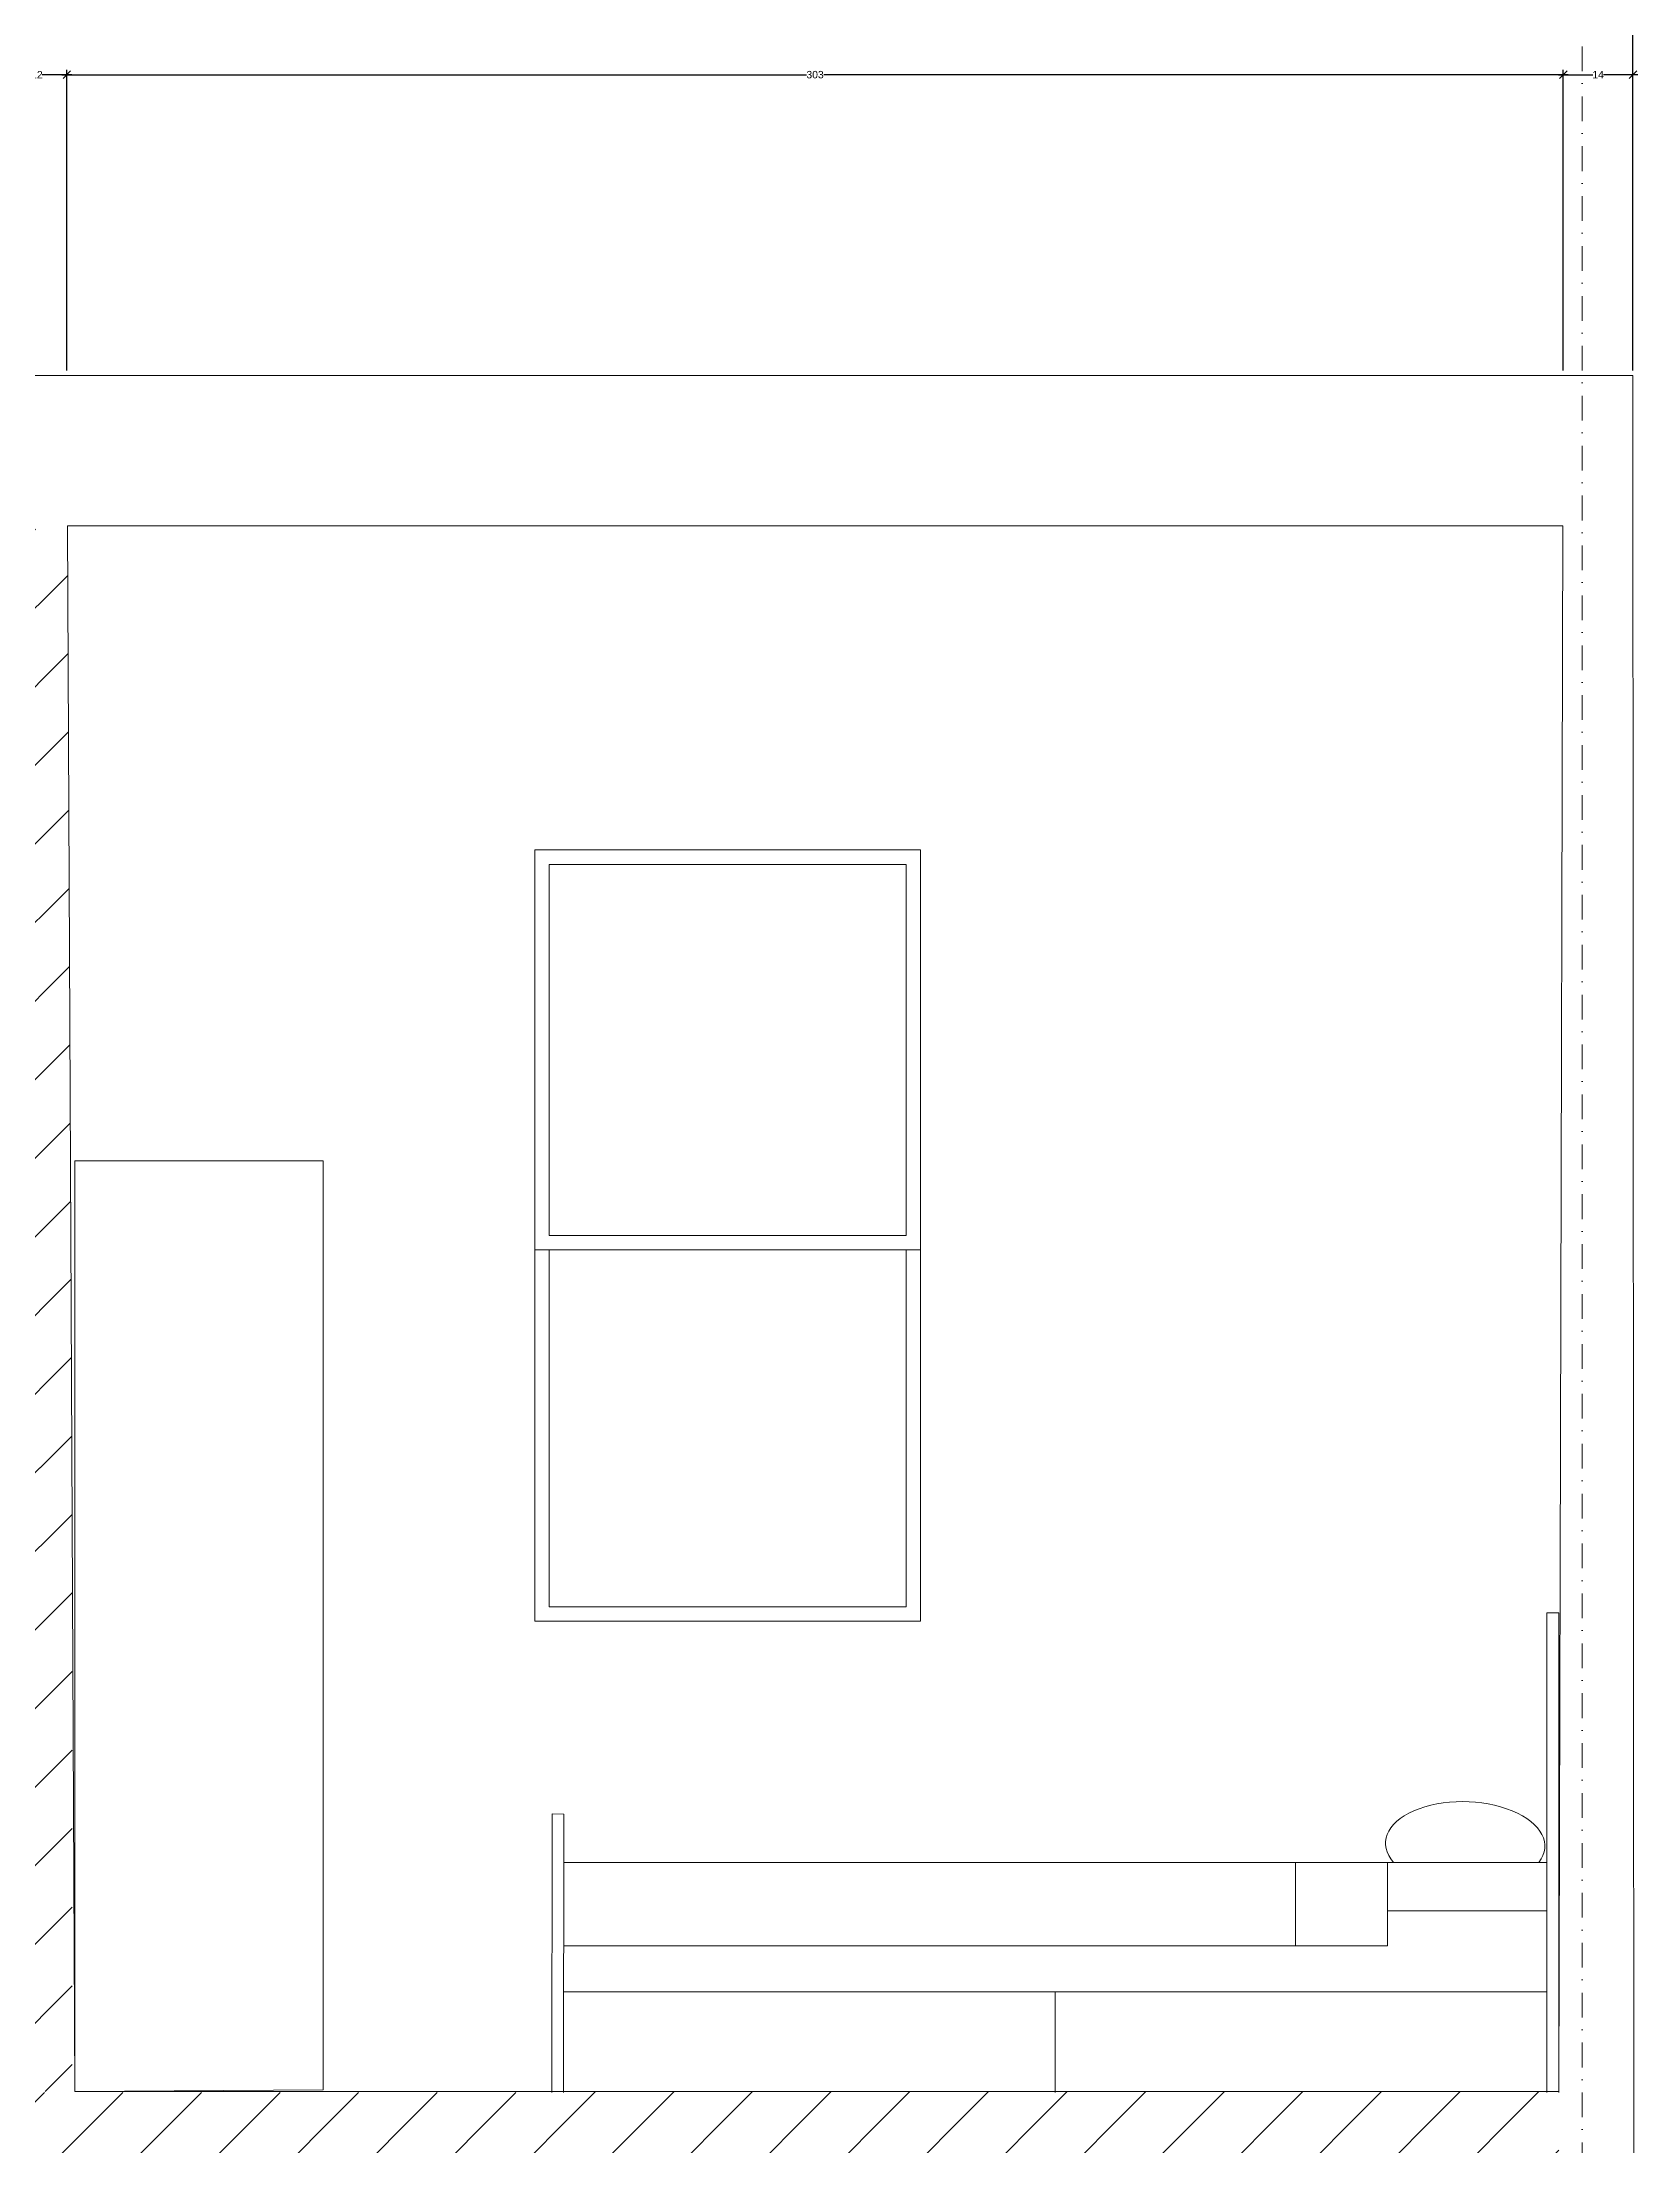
# Model space of a CAD drawing. Header units: centimetres. Extents: x -3748 to 36104, y 2014 to 15840.
# Drawn here: x -682.8 to -359.8, y 5448.1 to 5873.9 of the extents above; entities that cross this region are included whole.
import ezdxf

# ---------------------------------------------------------------- set-up
doc = ezdxf.new("R2010")
doc.units = ezdxf.units.CM
doc.header["$MEASUREMENT"] = 0
doc.linetypes.add('DASHDOT', pattern=[1, 0.5, -0.25, 0, -0.25])
doc.layers.get('0').update_dxf_attribs({"lineweight": 18})
doc.layers.get('DEFPOINTS').update_dxf_attribs({"color": 210})
for name, color, linetype, lineweight in [('Arredi', 3, 'Continuous', 15), ('Dettagli', 3, 'Continuous', 18), ('linee', 252, 'DASHDOT', 13), ('Muri esterni', 1, 'Continuous', 30), ('Quote', 5, 'Continuous', 18), ('S.Finestre', 6, 'Continuous', 30)]:
    doc.layers.add(name, color=color, linetype=linetype, lineweight=lineweight)
doc.styles.get("Standard").update_dxf_attribs({"font": 'Arial.ttf'})
doc.dimstyles.get("Standard").update_dxf_attribs({"dimtxt": 1.5, "dimasz": 1.5, "dimexe": 1, "dimexo": 1, "dimgap": 0.09, "dimtad": 0, "dimdec": 0, "dimzin": 0, "dimdsep": 46, "dimtxsty": 'Standard', "dimblk": 'OBLIQUE', "dimblk1": 'OBLIQUE', "dimblk2": 'OBLIQUE', "dimcen": 0.09, "dimdle": 1, "dimadec": 0, "dimazin": 0, "dimtfac": 1, "dimtdec": 0, "dimtofl": 0, "dimtmove": 0, "dimatfit": 3, "dimldrblk": 'OBLIQUE', "dimfxl": 1, "dimtolj": 1, "dimtzin": 0, "dimarcsym": 0})

# ---------------------------------------------------------------- blocks, each defined once
blk = doc.blocks.new('_Oblique')
at = {"color": 0, "linetype": 'ByBlock', "lineweight": -2}
blk.add_line((-0.5, -0.5), (0.5, 0.5), dxfattribs=at)
blk = doc.blocks.new('*D32')
at = {"layer": 'DEFPOINTS', "color": 0, "transparency": 16777216}
for p in [(-360.81, 5947.28), (-997.28, 5806.42), (-360.81, 5806.42)]:
    blk.add_point(p, dxfattribs=at)
at = {"layer": 'Quote', "color": 0, "lineweight": -2, "transparency": 16777216}
for p, q in [((-998.28, 5947.28), (-680.8, 5947.28)), ((-997.28, 5807.42), (-997.28, 5948.28)), ((-359.81, 5947.28), (-677.29, 5947.28)), ((-360.81, 5807.42), (-360.81, 5948.28))]:
    blk.add_line(p, q, dxfattribs=at)
at = {"layer": 'Quote', "color": 0, "lineweight": -2, "transparency": 16777216, "xscale": 1.5, "yscale": 1.5, "zscale": 1.5, "rotation": 180}
blk.add_blockref('_Oblique', (-997.28, 5947.28), dxfattribs=at)
at = {"layer": 'Quote', "color": 0, "lineweight": -2, "transparency": 16777216, "xscale": 1.5, "yscale": 1.5, "zscale": 1.5}
blk.add_blockref('_Oblique', (-360.81, 5947.28), dxfattribs=at)
at = {"layer": 'Quote', "color": 0, "transparency": 16777216, "insert": (-679.04, 5947.28), "char_height": 1.5, "attachment_point": 5}
blk.add_mtext('\\A1;636', dxfattribs=at)
blk = doc.blocks.new('*D34')
at = {"layer": 'DEFPOINTS', "color": 0, "transparency": 16777216}
for p in [(-677.75, 5867.28), (-689.85, 5806.42), (-677.75, 5806.42)]:
    blk.add_point(p, dxfattribs=at)
at = {"layer": 'Quote', "color": 0, "lineweight": -2, "transparency": 16777216}
for p, q in [((-689.85, 5807.42), (-689.85, 5868.28)), ((-677.75, 5807.42), (-677.75, 5868.28)), ((-690.85, 5867.28), (-684.89, 5867.28)), ((-676.75, 5867.28), (-682.71, 5867.28))]:
    blk.add_line(p, q, dxfattribs=at)
at = {"layer": 'Quote', "color": 0, "lineweight": -2, "transparency": 16777216, "xscale": 1.5, "yscale": 1.5, "zscale": 1.5, "rotation": 180}
blk.add_blockref('_Oblique', (-689.85, 5867.28), dxfattribs=at)
at = {"layer": 'Quote', "color": 0, "lineweight": -2, "transparency": 16777216, "xscale": 1.5, "yscale": 1.5, "zscale": 1.5}
blk.add_blockref('_Oblique', (-677.75, 5867.28), dxfattribs=at)
at = {"layer": 'Quote', "color": 0, "transparency": 16777216, "insert": (-683.8, 5867.28), "char_height": 1.5, "attachment_point": 5}
blk.add_mtext('\\A1;12', dxfattribs=at)
blk = doc.blocks.new('*D35')
at = {"layer": 'DEFPOINTS', "color": 0, "transparency": 16777216}
for p in [(-374.91, 5867.28), (-677.75, 5806.42), (-374.91, 5806.42)]:
    blk.add_point(p, dxfattribs=at)
at = {"layer": 'Quote', "color": 0, "lineweight": -2, "transparency": 16777216}
for p, q in [((-677.75, 5807.42), (-677.75, 5868.28)), ((-374.91, 5807.42), (-374.91, 5868.28)), ((-678.75, 5867.28), (-528.08, 5867.28)), ((-373.91, 5867.28), (-524.58, 5867.28))]:
    blk.add_line(p, q, dxfattribs=at)
at = {"layer": 'Quote', "color": 0, "lineweight": -2, "transparency": 16777216, "xscale": 1.5, "yscale": 1.5, "zscale": 1.5, "rotation": 180}
blk.add_blockref('_Oblique', (-677.75, 5867.28), dxfattribs=at)
at = {"layer": 'Quote', "color": 0, "lineweight": -2, "transparency": 16777216, "xscale": 1.5, "yscale": 1.5, "zscale": 1.5}
blk.add_blockref('_Oblique', (-374.91, 5867.28), dxfattribs=at)
at = {"layer": 'Quote', "color": 0, "transparency": 16777216, "insert": (-526.33, 5867.28), "char_height": 1.5, "attachment_point": 5}
blk.add_mtext('\\A1;303', dxfattribs=at)
blk = doc.blocks.new('*D36')
at = {"layer": 'DEFPOINTS', "color": 0, "transparency": 16777216}
for p in [(-360.81, 5867.28), (-374.91, 5806.42), (-360.81, 5806.42)]:
    blk.add_point(p, dxfattribs=at)
at = {"layer": 'Quote', "color": 0, "lineweight": -2, "transparency": 16777216}
for p, q in [((-374.91, 5807.42), (-374.91, 5868.28)), ((-360.81, 5807.42), (-360.81, 5868.28)), ((-375.91, 5867.28), (-368.95, 5867.28)), ((-359.81, 5867.28), (-366.77, 5867.28))]:
    blk.add_line(p, q, dxfattribs=at)
at = {"layer": 'Quote', "color": 0, "lineweight": -2, "transparency": 16777216, "xscale": 1.5, "yscale": 1.5, "zscale": 1.5, "rotation": 180}
blk.add_blockref('_Oblique', (-374.91, 5867.28), dxfattribs=at)
at = {"layer": 'Quote', "color": 0, "lineweight": -2, "transparency": 16777216, "xscale": 1.5, "yscale": 1.5, "zscale": 1.5}
blk.add_blockref('_Oblique', (-360.81, 5867.28), dxfattribs=at)
at = {"layer": 'Quote', "color": 0, "transparency": 16777216, "insert": (-367.86, 5867.28), "char_height": 1.5, "attachment_point": 5}
blk.add_mtext('\\A1;14', dxfattribs=at)

msp = doc.modelspace()

# ---------------------------------------------------------------- hatches: boundary and pattern name
at = {"layer": 'Dettagli'}
h = msp.add_hatch(dxfattribs=at)
h.set_pattern_fill('ANSI31', color=256, scale=90)
h.paths.add_polyline_path([(-677.61, 5775.33), (-689.82, 5775.33), (-689.5, 5459.07), (-676.66, 5459.07), (-676.66, 5568.59)])
h.paths.add_polyline_path([(-375.79, 5459.07), (-375.84, 5459.07), (-375.84, 5458.88), (-375.84, 5459.07), (-577.21, 5459.07), (-577.21, 5458.87), (-579.59, 5458.87), (-981.58, 5459.07), (-981.57, 5437.21), (-583.05, 5437.21), (-583.05, 5437.29), (-505, 5437.29), (-375.84, 5437.21)])
h.paths.add_polyline_path([(-676.05, 5437.21), (-689.47, 5437.21), (-689.22, 5234.89), (-675.08, 5234.96)])

# ---------------------------------------------------------------- linework, layer by layer
at = {"layer": 'Arredi', "lineweight": 0}
for p, q in [((-378.22, 5458.88), (-378.22, 5555.94)), ((-378.22, 5555.94), (-375.84, 5555.94)), ((-375.84, 5555.94), (-375.84, 5458.88)), ((-579.59, 5458.87), (-579.53, 5515.29)), ((-579.53, 5515.29), (-577.15, 5515.24)), ((-577.15, 5515.24), (-577.21, 5458.87)), ((-577.19, 5479.26), (-378.22, 5479.26)), ((-477.72, 5458.87), (-477.72, 5479.26))]:
    msp.add_line(p, q, dxfattribs=at)
for points in [[(-676.16, 5647.42), (-625.86, 5647.42), (-625.86, 5459.4), (-676.16, 5459.07)], [(-410.51, 5505.46), (-429.1, 5505.46), (-429.1, 5488.55), (-410.51, 5488.55)], [(-567.65, 5459.07), (-567.65, 5459.07), (-567.65, 5459.07), (-567.65, 5459.07)]]:
    msp.add_lwpolyline(points, close=True, dxfattribs=at)
for points in [[(-577.18, 5488.55), (-410.51, 5488.55), (-410.51, 5505.46), (-577.16, 5505.46)], [(-378.22, 5505.46), (-577.16, 5505.43)], [(-378.22, 5495.68), (-410.51, 5495.68)]]:
    msp.add_lwpolyline(points, dxfattribs=at)
msp.add_ellipse((-394.77, 5509.04), major_axis=(16.13, -0.41), ratio=0.539658, start_param=5.906989, end_param=9.895212, dxfattribs=at)
at = {"layer": 'linee', "ltscale": 10}
msp.add_line((-371.08, 6095.18), (-371.08, 4840.6), dxfattribs=at)
at = {"layer": 'Muri esterni', "lineweight": 0}
for p, q in [((-360.81, 5806.42), (-997.28, 5806.42)), ((-360.55, 5212.67), (-360.81, 5806.42)), ((-374.98, 5775.94), (-677.61, 5775.94)), ((-677.61, 5775.94), (-676.16, 5459.07)), ((-375.79, 5459.07), (-374.98, 5775.94)), ((-676.16, 5459.07), (-375.79, 5459.07))]:
    msp.add_line(p, q, dxfattribs=at)
msp.add_lwpolyline([(-676.16, 5459.07), (-375.79, 5459.07)], dxfattribs=at)
at = {"layer": 'S.Finestre', "lineweight": 0}
for p, q in [((-583.05, 5710.38), (-583.05, 5554.28)), ((-583.05, 5710.38), (-505, 5710.38)), ((-505, 5710.38), (-504.99, 5554.28)), ((-580.12, 5707.46), (-507.92, 5707.46)), ((-580.12, 5707.46), (-580.12, 5632.33)), ((-507.92, 5707.46), (-507.92, 5632.33)), ((-580.12, 5629.41), (-580.12, 5557.21)), ((-507.92, 5629.41), (-507.92, 5557.21)), ((-580.12, 5557.21), (-507.92, 5557.21)), ((-583.05, 5554.28), (-505, 5554.28))]:
    msp.add_line(p, q, dxfattribs=at)
for points in [[(-505, 5629.41), (-583.05, 5629.41)], [(-507.92, 5632.33), (-580.12, 5632.33)]]:
    msp.add_lwpolyline(points, dxfattribs=at)

# ---------------------------------------------------------------- dimensions: what is measured, and where the dimension line sits
at = {"layer": 'Quote'}
dim = msp.add_linear_dim(base=(-360.81, 5947.28), p1=(-997.28, 5806.42), p2=(-360.81, 5806.42), dimstyle='Standard', dxfattribs=at)
dim.commit()
dim.dimension.update_dxf_attribs({"geometry": '*D32', "text_midpoint": (-679.04, 5947.28)})
for base, p1, p2, picture, middle in [((-677.75, 5867.28), (-689.85, 5806.42), (-677.75, 5806.42), '*D34', (-683.8, 5867.28)), ((-374.91, 5867.28), (-677.75, 5806.42), (-374.91, 5806.42), '*D35', (-526.33, 5867.28)), ((-360.81, 5867.28), (-374.91, 5806.42), (-360.81, 5806.42), '*D36', (-367.86, 5867.28))]:
    dim = msp.add_linear_dim(base=base, p1=p1, p2=p2, dimstyle='Standard', override={"dimtmove": 1}, dxfattribs=at)
    dim.commit()
    dim.dimension.update_dxf_attribs({"geometry": picture, "text_midpoint": middle})

doc.saveas('drawing.dxf')
